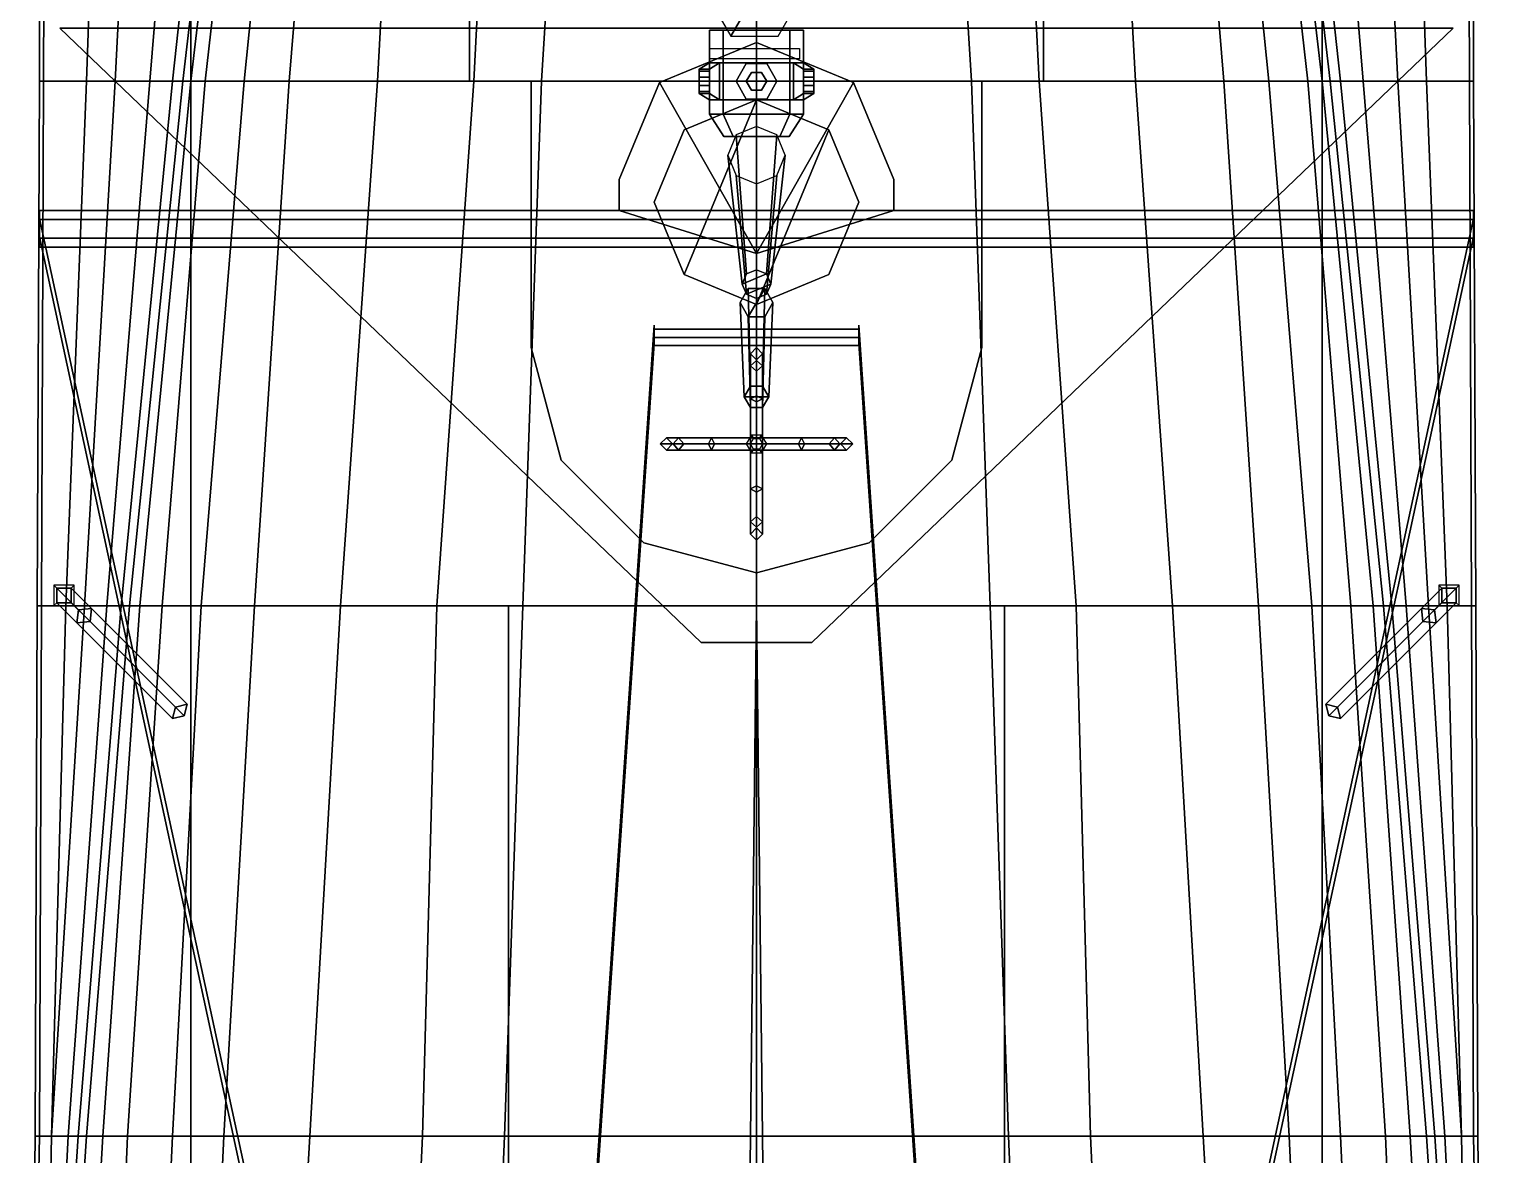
# Model space of a CAD drawing. Extents: x -3.8 to 3.8, y -36.3 to 36.3.
# Drawn here: x -3.55 to 3.55, y 9.71 to 15.21 of the extents above; entities that cross this region are included whole.
import ezdxf

# ---------------------------------------------------------------- set-up
doc = ezdxf.new("R2010")
doc.units = 0
doc.layers.get('0').update_dxf_attribs({"linetype": 'CONTINUOUS'})
doc.layers.add('SUPERSTRUCTURE', color=3, linetype='CONTINUOUS')

msp = doc.modelspace()

# ---------------------------------------------------------------- linework, layer by layer
for points in [[(-3.5, 17.52, 3.67), (-3.18, 17.52, 3.01), (-3.27, 14.95, 3.01), (-3.5, 14.95, 3.67)], [(-3.47, 17.52, 3.86), (-3.5, 17.52, 3.79), (-3.5, 14.95, 3.79), (-3.48, 14.95, 3.85)], [(-3.5, 17.52, 3.79), (-3.5, 17.52, 3.67), (-3.5, 14.95, 3.67), (-3.5, 14.95, 3.79)], [(-3.18, 17.52, 3.01), (-3, 17.52, 2.57), (-3.13, 14.95, 2.57), (-3.27, 14.95, 3.01)], [(-3, 17.52, 2.57), (-2.75, 17.52, 1.81), (-2.96, 14.95, 1.79), (-3.13, 14.95, 2.57)], [(-2.75, 17.52, 1.81), (-2.57, 17.52, 1.01), (-2.85, 14.95, 1.01), (-2.96, 14.95, 1.79)], [(-2.57, 17.52, 1.01), (-2.5, 17.52, 0.27), (-2.8, 14.95, 0.27), (-2.85, 14.95, 1.01)], [(-2.5, 17.52, 0.27), (-2.46, 17.52), (-2.76, 14.95), (-2.8, 14.95, 0.27)], [(-2.46, 17.52), (-2.4, 17.52, -0.27), (-2.69, 14.95, -0.27), (-2.76, 14.95)], [(-2.4, 17.52, -0.27), (-2.24, 17.52, -0.57), (-2.5, 14.95, -0.57), (-2.69, 14.95, -0.27)], [(-2.24, 17.52, -0.57), (-2.07, 17.52, -0.82), (-2.28, 14.95, -0.82), (-2.5, 14.95, -0.57)], [(-2.07, 17.52, -0.82), (-1.71, 17.52, -1.11), (-1.85, 14.95, -1.11), (-2.28, 14.95, -0.82)], [(-1.71, 17.52, -1.11), (-1.25, 17.52, -1.38), (-1.38, 14.95, -1.38), (-1.85, 14.95, -1.11)], [(-1.25, 17.52, -1.38), (-0.89, 17.52, -1.53), (-1.05, 14.95, -1.53), (-1.38, 14.95, -1.38)], [(-0.89, 17.52, -1.53), (0, 17.52, -1.84), (0, 14.95, -1.88), (-1.05, 14.95, -1.53)], [(1.05, 14.95, -1.53), (0, 14.95, -1.88), (0, 17.52, -1.84), (0.89, 17.52, -1.53)], [(1.38, 14.95, -1.38), (1.05, 14.95, -1.53), (0.89, 17.52, -1.53), (1.25, 17.52, -1.38)], [(1.85, 14.95, -1.11), (1.38, 14.95, -1.38), (1.25, 17.52, -1.38), (1.71, 17.52, -1.11)], [(2.28, 14.95, -0.82), (1.85, 14.95, -1.11), (1.71, 17.52, -1.11), (2.07, 17.52, -0.82)], [(2.5, 14.95, -0.57), (2.28, 14.95, -0.82), (2.07, 17.52, -0.82), (2.24, 17.52, -0.57)], [(2.69, 14.95, -0.27), (2.5, 14.95, -0.57), (2.24, 17.52, -0.57), (2.4, 17.52, -0.27)], [(2.76, 14.95), (2.69, 14.95, -0.27), (2.4, 17.52, -0.27), (2.46, 17.52)], [(2.8, 14.95, 0.27), (2.76, 14.95), (2.46, 17.52), (2.5, 17.52, 0.27)], [(2.85, 14.95, 1.01), (2.8, 14.95, 0.27), (2.5, 17.52, 0.27), (2.57, 17.52, 1.01)], [(2.96, 14.95, 1.79), (2.85, 14.95, 1.01), (2.57, 17.52, 1.01), (2.75, 17.52, 1.81)], [(3.13, 14.95, 2.57), (2.96, 14.95, 1.79), (2.75, 17.52, 1.81), (3, 17.52, 2.57)], [(3.27, 14.95, 3.01), (3.13, 14.95, 2.57), (3, 17.52, 2.57), (3.18, 17.52, 3.01)], [(3.5, 14.95, 3.67), (3.27, 14.95, 3.01), (3.18, 17.52, 3.01), (3.5, 17.52, 3.67)], [(3.48, 14.95, 3.85), (3.5, 14.95, 3.79), (3.5, 17.52, 3.79), (3.47, 17.52, 3.86)], [(3.5, 14.95, 3.79), (3.5, 14.95, 3.67), (3.5, 17.52, 3.67), (3.5, 17.52, 3.79)], [(-3.5, 14.95, 3.67), (-3.27, 14.95, 3.01), (-3.37, 12.39, 3.01), (-3.51, 12.39, 3.67)], [(-3.5, 14.95, 3.79), (-3.5, 14.95, 3.67), (-3.51, 12.39, 3.67), (-3.51, 12.39, 3.79)], [(-3.48, 14.95, 3.85), (-3.5, 14.95, 3.79), (-3.51, 12.39, 3.79), (-3.49, 12.39, 3.84)], [(-3.27, 14.95, 3.01), (-3.13, 14.95, 2.57), (-3.28, 12.39, 2.57), (-3.37, 12.39, 3.01)], [(-3.13, 14.95, 2.57), (-2.96, 14.95, 1.79), (-3.17, 12.39, 1.76), (-3.28, 12.39, 2.57)], [(-2.96, 14.95, 1.79), (-2.85, 14.95, 1.01), (-3.1, 12.39, 1.01), (-3.17, 12.39, 1.76)], [(-2.85, 14.95, 1.01), (-2.8, 14.95, 0.27), (-3.06, 12.39, 0.27), (-3.1, 12.39, 1.01)], [(-2.8, 14.95, 0.27), (-2.76, 14.95), (-3.01, 12.39), (-3.06, 12.39, 0.27)], [(-2.76, 14.95), (-2.69, 14.95, -0.27), (-2.9, 12.39, -0.27), (-3.01, 12.39)], [(-2.69, 14.95, -0.27), (-2.5, 14.95, -0.57), (-2.71, 12.39, -0.57), (-2.9, 12.39, -0.27)], [(-2.5, 14.95, -0.57), (-2.28, 14.95, -0.82), (-2.45, 12.39, -0.82), (-2.71, 12.39, -0.57)], [(-2.28, 14.95, -0.82), (-1.85, 14.95, -1.11), (-2.03, 12.39, -1.11), (-2.45, 12.39, -0.82)], [(-1.85, 14.95, -1.11), (-1.38, 14.95, -1.38), (-1.56, 12.39, -1.38), (-2.03, 12.39, -1.11)], [(-1.38, 14.95, -1.38), (-1.05, 14.95, -1.53), (-1.14, 12.39, -1.53), (-1.56, 12.39, -1.38)], [(-1.05, 14.95, -1.53), (0, 14.95, -1.88), (0, 12.39, -1.93), (-1.14, 12.39, -1.53)], [(1.14, 12.39, -1.53), (0, 12.39, -1.93), (0, 14.95, -1.88), (1.05, 14.95, -1.53)], [(1.56, 12.39, -1.38), (1.14, 12.39, -1.53), (1.05, 14.95, -1.53), (1.38, 14.95, -1.38)], [(2.03, 12.39, -1.11), (1.56, 12.39, -1.38), (1.38, 14.95, -1.38), (1.85, 14.95, -1.11)], [(2.45, 12.39, -0.82), (2.03, 12.39, -1.11), (1.85, 14.95, -1.11), (2.28, 14.95, -0.82)], [(2.71, 12.39, -0.57), (2.45, 12.39, -0.82), (2.28, 14.95, -0.82), (2.5, 14.95, -0.57)], [(2.9, 12.39, -0.27), (2.71, 12.39, -0.57), (2.5, 14.95, -0.57), (2.69, 14.95, -0.27)], [(3.01, 12.39), (2.9, 12.39, -0.27), (2.69, 14.95, -0.27), (2.76, 14.95)], [(3.06, 12.39, 0.27), (3.01, 12.39), (2.76, 14.95), (2.8, 14.95, 0.27)], [(3.1, 12.39, 1.01), (3.06, 12.39, 0.27), (2.8, 14.95, 0.27), (2.85, 14.95, 1.01)], [(3.17, 12.39, 1.76), (3.1, 12.39, 1.01), (2.85, 14.95, 1.01), (2.96, 14.95, 1.79)], [(3.28, 12.39, 2.57), (3.17, 12.39, 1.76), (2.96, 14.95, 1.79), (3.13, 14.95, 2.57)], [(3.37, 12.39, 3.01), (3.28, 12.39, 2.57), (3.13, 14.95, 2.57), (3.27, 14.95, 3.01)], [(3.51, 12.39, 3.67), (3.37, 12.39, 3.01), (3.27, 14.95, 3.01), (3.5, 14.95, 3.67)], [(3.49, 12.39, 3.84), (3.51, 12.39, 3.79), (3.5, 14.95, 3.79), (3.48, 14.95, 3.85)], [(3.51, 12.39, 3.79), (3.51, 12.39, 3.67), (3.5, 14.95, 3.67), (3.5, 14.95, 3.79)], [(-3.3305, 12.4895, 3.79), (-3.4295, 12.4895, 3.79), (-3.4154, 12.4754, 5.84), (-3.3446, 12.4754, 5.81)], [(-3.4295, 12.4895, 3.79), (-3.4295, 12.3905, 3.79), (-3.4154, 12.4046, 5.81), (-3.4154, 12.4754, 5.84)], [(-3.3446, 12.4754, 5.81), (-3.4154, 12.4754, 5.84), (-3.3093, 12.3693, 6.16), (-3.2456, 12.3764, 6.14)], [(-3.4154, 12.4754, 5.84), (-3.4154, 12.4046, 5.81), (-3.3164, 12.3056, 6.14), (-3.3093, 12.3693, 6.16)], [(-3.3305, 12.3905, 3.79), (-3.3305, 12.4895, 3.79), (-3.3446, 12.4754, 5.81), (-3.3446, 12.4046, 5.77)], [(-3.3446, 12.4046, 5.77), (-3.3446, 12.4754, 5.81), (-3.2456, 12.3764, 6.14), (-3.2527, 12.3127, 6.12)], [(3.4154, 12.4754, 5.84), (3.3446, 12.4754, 5.81), (3.2456, 12.3764, 6.14), (3.3093, 12.3693, 6.16)], [(3.3446, 12.4754, 5.81), (3.3446, 12.4046, 5.77), (3.2527, 12.3127, 6.12), (3.2456, 12.3764, 6.14)], [(3.4154, 12.4046, 5.81), (3.4154, 12.4754, 5.84), (3.3093, 12.3693, 6.16), (3.3164, 12.3056, 6.14)], [(3.4295, 12.4895, 3.79), (3.3305, 12.4895, 3.79), (3.3446, 12.4754, 5.81), (3.4154, 12.4754, 5.84)], [(3.3305, 12.4895, 3.79), (3.3305, 12.3905, 3.79), (3.3446, 12.4046, 5.77), (3.3446, 12.4754, 5.81)], [(3.4295, 12.3905, 3.79), (3.4295, 12.4895, 3.79), (3.4154, 12.4754, 5.84), (3.4154, 12.4046, 5.81)], [(-3.51, 12.39, 3.67), (-3.37, 12.39, 3.01), (-3.44, 9.8, 3.01), (-3.52, 9.8, 3.67)], [(-3.49, 12.39, 3.84), (-3.51, 12.39, 3.79), (-3.52, 9.8, 3.79), (-3.5, 9.8, 3.84)], [(-3.51, 12.39, 3.79), (-3.51, 12.39, 3.67), (-3.52, 9.8, 3.67), (-3.52, 9.8, 3.79)], [(-3.28, 12.39, 2.57), (-3.17, 12.39, 1.76), (-3.36, 9.8, 1.72), (-3.44, 9.8, 3.01)], [(-3.37, 12.39, 3.01), (-3.28, 12.39, 2.57), (-3.44, 9.8, 3.01)], [(-3.4295, 12.3905, 3.79), (-3.3305, 12.3905, 3.79), (-3.3446, 12.4046, 5.77), (-3.4154, 12.4046, 5.81)], [(-3.4154, 12.4046, 5.81), (-3.3446, 12.4046, 5.77), (-3.2527, 12.3127, 6.12), (-3.3164, 12.3056, 6.14)], [(-3.17, 12.39, 1.76), (-3.1, 12.39, 1.01), (-3.31, 9.8, 1.01), (-3.36, 9.8, 1.72)], [(-3.3093, 12.3693, 6.16), (-3.3164, 12.3056, 6.14), (-2.8497, 11.839, 6.65), (-2.8355, 11.8955, 6.69)], [(-3.1, 12.39, 1.01), (-3.06, 12.39, 0.27), (-3.27, 9.8, 0.27), (-3.31, 9.8, 1.01)], [(-3.2456, 12.3764, 6.14), (-3.3093, 12.3693, 6.16), (-2.8355, 11.8955, 6.69), (-2.779, 11.9097, 6.65)], [(-3.06, 12.39, 0.27), (-3.01, 12.39), (-3.19, 9.8), (-3.27, 9.8, 0.27)], [(-3.2527, 12.3127, 6.12), (-3.2456, 12.3764, 6.14), (-2.779, 11.9097, 6.65), (-2.7931, 11.8531, 6.63)], [(-3.01, 12.39), (-2.9, 12.39, -0.27), (-3.07, 9.8, -0.27), (-3.19, 9.8)], [(-2.9, 12.39, -0.27), (-2.71, 12.39, -0.57), (-2.85, 9.8, -0.57), (-3.07, 9.8, -0.27)], [(-2.71, 12.39, -0.57), (-2.45, 12.39, -0.82), (-2.6, 9.8, -0.82), (-2.85, 9.8, -0.57)], [(-2.45, 12.39, -0.82), (-2.03, 12.39, -1.11), (-2.18, 9.8, -1.11), (-2.6, 9.8, -0.82)], [(-2.03, 12.39, -1.11), (-1.56, 12.39, -1.38), (-1.63, 9.8, -1.38), (-2.18, 9.8, -1.11)], [(-1.56, 12.39, -1.38), (-1.14, 12.39, -1.53), (-1.23, 9.8, -1.53), (-1.63, 9.8, -1.38)], [(-1.14, 12.39, -1.53), (0, 12.39, -1.93), (-0.03, 9.8, -1.93), (-1.23, 9.8, -1.53)], [(0, 9.8, -1.93), (-0.03, 9.8, -1.93), (0, 12.39, -1.93)], [(1.23, 9.8, -1.53), (0.03, 9.8, -1.93), (0, 12.39, -1.93), (1.14, 12.39, -1.53)], [(0, 12.39, -1.93), (0, 12.39, -1.93), (0.03, 9.8, -1.93), (0, 9.8, -1.93)], [(1.63, 9.8, -1.38), (1.23, 9.8, -1.53), (1.14, 12.39, -1.53), (1.56, 12.39, -1.38)], [(2.18, 9.8, -1.11), (1.63, 9.8, -1.38), (1.56, 12.39, -1.38), (2.03, 12.39, -1.11)], [(2.6, 9.8, -0.82), (2.18, 9.8, -1.11), (2.03, 12.39, -1.11), (2.45, 12.39, -0.82)], [(2.85, 9.8, -0.57), (2.6, 9.8, -0.82), (2.45, 12.39, -0.82), (2.71, 12.39, -0.57)], [(3.07, 9.8, -0.27), (2.85, 9.8, -0.57), (2.71, 12.39, -0.57), (2.9, 12.39, -0.27)], [(3.3093, 12.3693, 6.16), (3.2456, 12.3764, 6.14), (2.779, 11.9097, 6.65), (2.8355, 11.8955, 6.69)], [(3.2456, 12.3764, 6.14), (3.2527, 12.3127, 6.12), (2.7931, 11.8531, 6.63), (2.779, 11.9097, 6.65)], [(3.3164, 12.3056, 6.14), (3.3093, 12.3693, 6.16), (2.8355, 11.8955, 6.69), (2.8497, 11.839, 6.65)], [(3.19, 9.8), (3.07, 9.8, -0.27), (2.9, 12.39, -0.27), (3.01, 12.39)], [(3.27, 9.8, 0.27), (3.19, 9.8), (3.01, 12.39), (3.06, 12.39, 0.27)], [(3.31, 9.8, 1.01), (3.27, 9.8, 0.27), (3.06, 12.39, 0.27), (3.1, 12.39, 1.01)], [(3.36, 9.8, 1.72), (3.31, 9.8, 1.01), (3.1, 12.39, 1.01), (3.17, 12.39, 1.76)], [(3.44, 9.8, 3.01), (3.36, 9.8, 1.72), (3.17, 12.39, 1.76), (3.28, 12.39, 2.57)], [(3.3446, 12.4046, 5.77), (3.4154, 12.4046, 5.81), (3.3164, 12.3056, 6.14), (3.2527, 12.3127, 6.12)], [(3.44, 9.8, 3.01), (3.44, 9.8, 3.01), (3.28, 12.39, 2.57), (3.37, 12.39, 3.01)], [(3.3305, 12.3905, 3.79), (3.4295, 12.3905, 3.79), (3.4154, 12.4046, 5.81), (3.3446, 12.4046, 5.77)], [(3.52, 9.8, 3.67), (3.44, 9.8, 3.01), (3.37, 12.39, 3.01), (3.51, 12.39, 3.67)], [(3.5, 9.8, 3.84), (3.52, 9.8, 3.79), (3.51, 12.39, 3.79), (3.49, 12.39, 3.84)], [(3.52, 9.8, 3.79), (3.52, 9.8, 3.67), (3.51, 12.39, 3.67), (3.51, 12.39, 3.79)], [(-3.3164, 12.3056, 6.14), (-3.2527, 12.3127, 6.12), (-2.7931, 11.8531, 6.63), (-2.8497, 11.839, 6.65)], [(3.2527, 12.3127, 6.12), (3.3164, 12.3056, 6.14), (2.8497, 11.839, 6.65), (2.7931, 11.8531, 6.63)], [(-2.8355, 11.8955, 6.69), (-2.8497, 11.839, 6.65), (-2.7931, 11.8531, 6.63), (-2.779, 11.9097, 6.65)], [(2.8355, 11.8955, 6.69), (2.779, 11.9097, 6.65), (2.7931, 11.8531, 6.63), (2.8497, 11.839, 6.65)], [(-3.52, 9.8, 3.67), (-3.44, 9.8, 3.01), (-3.49, 7.21, 3.01), (-3.55, 7.21, 3.67)], [(-3.52, 9.8, 3.79), (-3.52, 9.8, 3.67), (-3.55, 7.21, 3.67), (-3.55, 7.21, 3.79)], [(-3.5, 9.8, 3.84), (-3.52, 9.8, 3.79), (-3.55, 7.21, 3.79)], [(-3.44, 9.8, 3.01), (-3.36, 9.8, 1.72), (-3.49, 7.21, 1.71), (-3.49, 7.21, 3.01)], [(-3.36, 9.8, 1.72), (-3.31, 9.8, 1.01), (-3.48, 7.21, 1.01), (-3.49, 7.21, 1.71)], [(-3.31, 9.8, 1.01), (-3.27, 9.8, 0.27), (-3.44, 7.21, 0.34), (-3.48, 7.21, 1.01)], [(-3.27, 9.8, 0.27), (-3.19, 9.8), (-3.34, 7.21), (-3.44, 7.21, 0.34)], [(-3.19, 9.8), (-3.07, 9.8, -0.27), (-3.18, 7.21, -0.27), (-3.34, 7.21)], [(-3.07, 9.8, -0.27), (-2.85, 9.8, -0.57), (-2.97, 7.21, -0.57), (-3.18, 7.21, -0.27)], [(-2.85, 9.8, -0.57), (-2.6, 9.8, -0.82), (-2.72, 7.21, -0.82), (-2.97, 7.21, -0.57)], [(-2.6, 9.8, -0.82), (-2.18, 9.8, -1.11), (-2.33, 7.21, -1.11), (-2.72, 7.21, -0.82)], [(-2.18, 9.8, -1.11), (-1.63, 9.8, -1.38), (-1.75, 7.21, -1.38), (-2.33, 7.21, -1.11)], [(-1.63, 9.8, -1.38), (-1.23, 9.8, -1.53), (-1.34, 7.21, -1.53), (-1.75, 7.21, -1.38)], [(-1.23, 9.8, -1.53), (-0.03, 9.8, -1.93), (-0.06, 7.21, -1.93), (-1.34, 7.21, -1.53)], [(0, 7.21, -1.93), (-0.06, 7.21, -1.93), (-0.03, 9.8, -1.93), (0, 9.8, -1.93)], [(0, 9.8, -1.93), (0.03, 9.8, -1.93), (0.06, 7.21, -1.93), (0, 7.21, -1.93)], [(1.34, 7.21, -1.53), (0.06, 7.21, -1.93), (0.03, 9.8, -1.93), (1.23, 9.8, -1.53)], [(1.75, 7.21, -1.38), (1.34, 7.21, -1.53), (1.23, 9.8, -1.53), (1.63, 9.8, -1.38)], [(2.33, 7.21, -1.11), (1.75, 7.21, -1.38), (1.63, 9.8, -1.38), (2.18, 9.8, -1.11)], [(2.72, 7.21, -0.82), (2.33, 7.21, -1.11), (2.18, 9.8, -1.11), (2.6, 9.8, -0.82)], [(2.97, 7.21, -0.57), (2.72, 7.21, -0.82), (2.6, 9.8, -0.82), (2.85, 9.8, -0.57)], [(3.18, 7.21, -0.27), (2.97, 7.21, -0.57), (2.85, 9.8, -0.57), (3.07, 9.8, -0.27)], [(3.34, 7.21), (3.18, 7.21, -0.27), (3.07, 9.8, -0.27), (3.19, 9.8)], [(3.44, 7.21, 0.34), (3.34, 7.21), (3.19, 9.8), (3.27, 9.8, 0.27)], [(3.48, 7.21, 1.01), (3.44, 7.21, 0.34), (3.27, 9.8, 0.27), (3.31, 9.8, 1.01)], [(3.49, 7.21, 1.71), (3.48, 7.21, 1.01), (3.31, 9.8, 1.01), (3.36, 9.8, 1.72)], [(3.49, 7.21, 3.01), (3.49, 7.21, 1.71), (3.36, 9.8, 1.72), (3.44, 9.8, 3.01)], [(3.55, 7.21, 3.67), (3.49, 7.21, 3.01), (3.44, 9.8, 3.01), (3.52, 9.8, 3.67)], [(3.55, 7.21, 3.79), (3.55, 7.21, 3.79), (3.52, 9.8, 3.79), (3.5, 9.8, 3.84)], [(3.55, 7.21, 3.79), (3.55, 7.21, 3.67), (3.52, 9.8, 3.67), (3.52, 9.8, 3.79)]]:
    msp.add_3dface(points)
at = {"layer": 'SUPERSTRUCTURE'}
for points in [[(-3.47, 17.52, 3.86), (-3.48, 14.95, 3.85), (-2.76, 14.95, 4.15), (-2.76, 17.52, 4.14)], [(-2.76, 17.52, 4.14), (-2.76, 14.95, 4.15), (2.76, 14.95, 4.15), (2.76, 17.52, 4.14)], [(-1.4, 17.52, 4.14), (-1.4, 14.95, 4.15), (-1.4, 14.95, 6.65), (-1.4, 17.52, 6.65)], [(1.4, 14.95, 4.15), (1.4, 17.52, 4.14), (1.4, 17.52, 6.65), (1.4, 14.95, 6.65)], [(2.76, 17.52, 4.14), (2.76, 14.95, 4.15), (3.48, 14.95, 3.85), (3.47, 17.52, 3.86)], [(-0.125, 15.5692, 8.53), (-0.24, 15.37, 8.53), (-0.125, 15.1708, 8.53), (0.105, 15.5692, 8.53)], [(0.105, 15.5692, 8.53), (-0.125, 15.1708, 8.53), (0.105, 15.1708, 8.53), (0.22, 15.37, 8.53)], [(0, 15.36, 8.53), (0, 15.11, 8.53), (0, 15.07, 8.51), (0, 15.43, 8.5)], [(0.27, 12.21, 6.84), (3.4, 15.21, 6.84), (-3.4, 15.21, 6.84), (-0.27, 12.21, 6.84)], [(-3.4, 15.21, 6.84), (-3.4, 15.21, 6.65), (-0.27, 12.21, 6.65), (-0.27, 12.21, 6.84)], [(-0.27, 12.21, 6.65), (-3.4, 15.21, 6.65), (3.4, 15.21, 6.65), (0.27, 12.21, 6.65)], [(-0.23, 14.79, 11.02), (-0.1626, 14.79, 11.1826), (-0.1626, 15.2, 11.1826), (-0.23, 15.2, 11.02)], [(-0.1626, 14.79, 10.8574), (-0.23, 14.79, 11.02), (-0.23, 15.2, 11.02), (-0.1626, 15.2, 10.8574)], [(-0.1626, 15.2, 11.1826), (0.23, 15.2, 11.02), (0.1626, 15.2, 10.8574), (-0.23, 15.2, 11.02)], [(-0.23, 15.2, 11.02), (0.1626, 15.2, 10.8574), (0, 15.2, 10.79), (-0.1626, 15.2, 10.8574)], [(-0.1626, 14.79, 11.1826), (0, 14.79, 11.25), (0, 15.2, 11.25), (-0.1626, 15.2, 11.1826)], [(0, 14.79, 10.79), (-0.1626, 14.79, 10.8574), (-0.1626, 15.2, 10.8574), (0, 15.2, 10.79)], [(0, 15.2, 11.25), (0.1626, 15.2, 11.1826), (0.23, 15.2, 11.02), (-0.1626, 15.2, 11.1826)], [(0, 14.79, 11.25), (0.1626, 14.79, 11.1826), (0.1626, 15.2, 11.1826), (0, 15.2, 11.25)], [(0.1626, 14.79, 10.8574), (0, 14.79, 10.79), (0, 15.2, 10.79), (0.1626, 15.2, 10.8574)], [(0.1626, 14.79, 11.1826), (0.23, 14.79, 11.02), (0.23, 15.2, 11.02), (0.1626, 15.2, 11.1826)], [(0.23, 14.79, 11.02), (0.1626, 14.79, 10.8574), (0.1626, 15.2, 10.8574), (0.23, 15.2, 11.02)], [(0.27, 12.21, 6.65), (3.4, 15.21, 6.65), (3.4, 15.21, 6.84), (0.27, 12.21, 6.84)], [(0, 15.14, 9.58), (-0.4738, 14.9438, 9.58), (-0.4738, 14.9438, 9.68), (0, 15.14, 9.68)], [(0, 14.11, 9.68), (0.4738, 14.9438, 9.68), (0, 15.14, 9.68), (-0.4738, 14.9438, 9.68)], [(0, 14.11, 9.58), (-0.4738, 14.9438, 9.58), (0, 15.14, 9.58), (0.4738, 14.9438, 9.58)], [(0.4738, 14.9438, 9.58), (0, 15.14, 9.58), (0, 15.14, 9.68), (0.4738, 14.9438, 9.68)], [(0.21, 15.06, 9.03), (-0.23, 15.06, 9.03), (-0.23, 15.11, 8.75), (0.21, 15.11, 8.75)], [(0, 15.11, 8.53), (0, 15.11, 8.75), (0, 15.06, 9.03), (0, 15.07, 8.51)], [(-0.23, 15.04, 10.7), (-0.23, 14.86, 10.7), (-0.28, 14.89, 10.92), (-0.28, 15.01, 10.92)], [(-0.28, 15.01, 10.92), (-0.23, 15.01, 10.92), (-0.18, 15.04, 10.75), (-0.23, 15.04, 10.7)], [(-0.28, 15.01, 10.92), (-0.28, 14.89, 10.92), (-0.28, 14.9, 11.02), (-0.28, 15, 11.02)], [(-0.28, 15, 11.02), (-0.23, 15, 11.02), (-0.23, 15.01, 10.92), (-0.28, 15.01, 10.92)], [(-0.28, 14.93, 11.07), (-0.28, 14.97, 11.07), (-0.28, 15, 11.02), (-0.28, 14.9, 11.02)], [(-0.28, 14.97, 11.07), (-0.23, 14.97, 11.07), (-0.23, 15, 11.02), (-0.28, 15, 11.02)], [(0.18, 15.04, 10.75), (0.23, 15.04, 10.7), (-0.23, 15.04, 10.7), (-0.18, 15.04, 10.75)], [(-0.23, 14.86, 10.7), (-0.23, 15.04, 10.7), (0.23, 15.04, 10.7), (0.23, 14.86, 10.7)], [(-0.23, 15.01, 10.92), (-0.23, 14.89, 10.92), (-0.18, 14.86, 10.75), (-0.18, 15.04, 10.75)], [(-0.23, 15, 11.02), (-0.23, 14.9, 11.02), (-0.23, 14.89, 10.92), (-0.23, 15.01, 10.92)], [(-0.23, 14.9, 11.02), (-0.23, 15, 11.02), (-0.23, 14.97, 11.07), (-0.23, 14.93, 11.07)], [(0.18, 14.86, 10.75), (0.18, 15.04, 10.75), (-0.18, 15.04, 10.75), (-0.18, 14.86, 10.75)], [(-0.05, 15.0366, 10.5), (-0.1, 14.95, 10.5), (-0.1, 14.95, 10.7), (-0.05, 15.0366, 10.7)], [(0.05, 15.0366, 10.5), (-0.05, 15.0366, 10.5), (-0.05, 15.0366, 10.7), (0.05, 15.0366, 10.7)], [(-0.025, 14.9933, 9.68), (-0.05, 14.95, 9.68), (-0.05, 14.95, 10.5), (-0.025, 14.9933, 10.5)], [(0.025, 14.9933, 9.68), (-0.025, 14.9933, 9.68), (-0.025, 14.9933, 10.5), (0.025, 14.9933, 10.5)], [(0.05, 14.95, 9.68), (0.025, 14.9933, 9.68), (0.025, 14.9933, 10.5), (0.05, 14.95, 10.5)], [(0.1, 14.95, 10.5), (0.05, 15.0366, 10.5), (0.05, 15.0366, 10.7), (0.1, 14.95, 10.7)], [(0.23, 15.04, 10.7), (0.18, 15.04, 10.75), (0.23, 15.01, 10.92), (0.28, 15.01, 10.92)], [(0.23, 14.89, 10.92), (0.23, 15.01, 10.92), (0.18, 15.04, 10.75), (0.18, 14.86, 10.75)], [(0.23, 14.86, 10.7), (0.23, 15.04, 10.7), (0.28, 15.01, 10.92), (0.28, 14.89, 10.92)], [(0.28, 15.01, 10.92), (0.23, 15.01, 10.92), (0.23, 15, 11.02), (0.28, 15, 11.02)], [(0.23, 14.9, 11.02), (0.23, 15, 11.02), (0.23, 15.01, 10.92), (0.23, 14.89, 10.92)], [(0.28, 15, 11.02), (0.23, 15, 11.02), (0.23, 14.97, 11.07), (0.28, 14.97, 11.07)], [(0.23, 15, 11.02), (0.23, 14.9, 11.02), (0.23, 14.93, 11.07), (0.23, 14.97, 11.07)], [(0.28, 14.89, 10.92), (0.28, 15.01, 10.92), (0.28, 15, 11.02), (0.28, 14.9, 11.02)], [(0.28, 14.97, 11.07), (0.28, 14.93, 11.07), (0.28, 14.9, 11.02), (0.28, 15, 11.02)], [(-3.48, 14.95, 3.85), (-3.49, 12.39, 3.84), (-2.76, 12.39, 4.15), (-2.76, 14.95, 4.15)], [(-2.76, 14.95, 4.15), (-2.76, 12.39, 4.15), (2.76, 12.39, 4.15), (2.76, 14.95, 4.15)], [(-1.4, 14.95, 4.15), (-1.1, 14.95, 4.14), (-1.1, 14.95, 6.65), (-1.4, 14.95, 6.65)], [(-1.1, 14.95, 4.15), (-1.1, 13.65, 4.15), (-1.1, 13.65, 6.65), (-1.1, 14.95, 6.65)], [(-0.4738, 14.9438, 9.58), (-0.67, 14.47, 9.58), (-0.67, 14.47, 9.68), (-0.4738, 14.9438, 9.68)], [(0, 14.11, 9.68), (-0.4738, 14.9438, 9.68), (-0.67, 14.47, 9.68), (-0.67, 14.32, 9.68)], [(-0.67, 14.32, 9.58), (-0.67, 14.47, 9.58), (-0.4738, 14.9438, 9.58), (0, 14.11, 9.58)], [(-0.23, 14.93, 11.07), (-0.23, 14.97, 11.07), (-0.28, 14.97, 11.07), (-0.28, 14.93, 11.07)], [(-0.28, 14.9, 11.02), (-0.23, 14.9, 11.02), (-0.23, 14.93, 11.07), (-0.28, 14.93, 11.07)], [(-0.1, 14.95, 10.5), (-0.05, 14.8634, 10.5), (-0.05, 14.8634, 10.7), (-0.1, 14.95, 10.7)], [(-0.05, 14.95, 9.68), (-0.025, 14.9067, 9.68), (-0.025, 14.9067, 10.5), (-0.05, 14.95, 10.5)], [(0.67, 14.32, 9.68), (0.67, 14.47, 9.68), (0.4738, 14.9438, 9.68), (0, 14.11, 9.68)], [(0, 14.11, 9.58), (0.4738, 14.9438, 9.58), (0.67, 14.47, 9.58), (0.67, 14.32, 9.58)], [(0.025, 14.9067, 9.68), (0.05, 14.95, 9.68), (0.05, 14.95, 10.5), (0.025, 14.9067, 10.5)], [(0.05, 14.8634, 10.5), (0.1, 14.95, 10.5), (0.1, 14.95, 10.7), (0.05, 14.8634, 10.7)], [(0.23, 14.97, 11.07), (0.23, 14.93, 11.07), (0.28, 14.93, 11.07), (0.28, 14.97, 11.07)], [(0.28, 14.93, 11.07), (0.23, 14.93, 11.07), (0.23, 14.9, 11.02), (0.28, 14.9, 11.02)], [(0.67, 14.47, 9.58), (0.4738, 14.9438, 9.58), (0.4738, 14.9438, 9.68), (0.67, 14.47, 9.68)], [(1.1, 14.95, 4.15), (1.4, 14.95, 4.14), (1.4, 14.95, 6.65), (1.1, 14.95, 6.65)], [(1.1, 13.65, 4.15), (1.1, 14.95, 4.15), (1.1, 14.95, 6.65), (1.1, 13.65, 6.65)], [(2.76, 14.95, 4.15), (2.76, 12.39, 4.15), (3.49, 12.39, 3.84), (3.48, 14.95, 3.85)], [(-0.3536, 14.0064, 14.85), (0, 14.86, 14.85), (-0.3536, 14.7136, 14.85), (-0.5, 14.36, 14.85)], [(-0.5, 14.36, 14.75), (-0.3536, 14.7136, 14.75), (0, 14.86, 14.75), (-0.3536, 14.0064, 14.75)], [(0, 14.86, 14.75), (-0.3536, 14.7136, 14.75), (-0.3536, 14.7136, 14.85), (0, 14.86, 14.85)], [(0, 13.86, 14.85), (0.3536, 14.7136, 14.85), (0, 14.86, 14.85), (-0.3536, 14.0064, 14.85)], [(-0.3536, 14.0064, 14.75), (0, 14.86, 14.75), (0.3536, 14.7136, 14.75), (0, 13.86, 14.75)], [(-0.28, 14.89, 10.92), (-0.23, 14.89, 10.92), (-0.23, 14.9, 11.02), (-0.28, 14.9, 11.02)], [(-0.23, 14.86, 10.7), (-0.18, 14.86, 10.75), (-0.23, 14.89, 10.92), (-0.28, 14.89, 10.92)], [(-0.18, 14.86, 10.75), (-0.23, 14.86, 10.7), (0.23, 14.86, 10.7), (0.18, 14.86, 10.75)], [(-0.05, 14.8634, 10.5), (0.05, 14.8634, 10.5), (0.05, 14.8634, 10.7), (-0.05, 14.8634, 10.7)], [(-0.025, 14.9067, 9.68), (0.025, 14.9067, 9.68), (0.025, 14.9067, 10.5), (-0.025, 14.9067, 10.5)], [(0.3536, 14.7136, 14.75), (0, 14.86, 14.75), (0, 14.86, 14.85), (0.3536, 14.7136, 14.85)], [(0.28, 14.89, 10.92), (0.23, 14.89, 10.92), (0.18, 14.86, 10.75), (0.23, 14.86, 10.7)], [(0.28, 14.9, 11.02), (0.23, 14.9, 11.02), (0.23, 14.89, 10.92), (0.28, 14.89, 10.92)], [(-0.23, 14.79, 11.02), (-0.1626, 14.79, 10.8574), (-0.1131, 14.68, 10.9069), (-0.16, 14.68, 11.02)], [(-0.1626, 14.79, 11.1826), (-0.23, 14.79, 11.02), (-0.16, 14.68, 11.02), (-0.1131, 14.68, 11.1331)], [(-0.1626, 14.79, 10.8574), (0, 14.79, 10.79), (0, 14.68, 10.86), (-0.1131, 14.68, 10.9069)], [(0, 14.79, 11.25), (-0.1626, 14.79, 11.1826), (-0.1131, 14.68, 11.1331), (0, 14.68, 11.18)], [(0, 14.79, 10.79), (0.1626, 14.79, 10.8574), (0.1131, 14.68, 10.9069), (0, 14.68, 10.86)], [(0.1626, 14.79, 11.1826), (0, 14.79, 11.25), (0, 14.68, 11.18), (0.1131, 14.68, 11.1331)], [(0.1626, 14.79, 10.8574), (0.23, 14.79, 11.02), (0.16, 14.68, 11.02), (0.1131, 14.68, 10.9069)], [(0.23, 14.79, 11.02), (0.1626, 14.79, 11.1826), (0.1131, 14.68, 11.1331), (0.16, 14.68, 11.02)], [(-0.3536, 14.7136, 14.75), (-0.5, 14.36, 14.75), (-0.5, 14.36, 14.85), (-0.3536, 14.7136, 14.85)], [(0, 14.73, 6.84), (-0.099, 14.689, 6.84), (-0.0495, 14.0095, 15.97), (0, 14.03, 15.97)], [(0.099, 14.689, 6.84), (0, 14.73, 6.84), (0, 14.03, 15.97), (0.0495, 14.0095, 15.97)], [(0.3536, 14.0064, 14.85), (0.5, 14.36, 14.85), (0.3536, 14.7136, 14.85), (0, 13.86, 14.85)], [(0, 13.86, 14.75), (0.3536, 14.7136, 14.75), (0.5, 14.36, 14.75), (0.3536, 14.0064, 14.75)], [(0.5, 14.36, 14.75), (0.3536, 14.7136, 14.75), (0.3536, 14.7136, 14.85), (0.5, 14.36, 14.85)], [(0.16, 14.68, 11.02), (-0.1131, 14.68, 11.1331), (-0.16, 14.68, 11.02), (0.1131, 14.68, 10.9069)], [(0.1131, 14.68, 10.9069), (-0.16, 14.68, 11.02), (-0.1131, 14.68, 10.9069), (0, 14.68, 10.86)], [(-0.099, 14.689, 6.84), (-0.14, 14.59, 6.84), (-0.07, 13.96, 15.97), (-0.0495, 14.0095, 15.97)], [(0.1131, 14.68, 11.1331), (0, 14.68, 11.18), (-0.1131, 14.68, 11.1331), (0.16, 14.68, 11.02)], [(0.14, 14.59, 6.84), (0.099, 14.689, 6.84), (0.0495, 14.0095, 15.97), (0.07, 13.96, 15.97)], [(-0.14, 14.59, 6.84), (-0.099, 14.491, 6.84), (-0.0495, 13.9105, 15.97), (-0.07, 13.96, 15.97)], [(0.099, 14.491, 6.84), (0.14, 14.59, 6.84), (0.07, 13.96, 15.97), (0.0495, 13.9105, 15.97)], [(-0.099, 14.491, 6.84), (0, 14.45, 6.84), (0, 13.89, 15.97), (-0.0495, 13.9105, 15.97)], [(0, 14.45, 6.84), (0.099, 14.491, 6.84), (0.0495, 13.9105, 15.97), (0, 13.89, 15.97)], [(-0.67, 14.47, 9.58), (-0.67, 14.32, 9.58), (-0.67, 14.32, 9.68), (-0.67, 14.47, 9.68)], [(0.67, 14.32, 9.58), (0.67, 14.47, 9.58), (0.67, 14.47, 9.68), (0.67, 14.32, 9.68)], [(-0.5, 14.36, 14.75), (-0.3536, 14.0064, 14.75), (-0.3536, 14.0064, 14.85), (-0.5, 14.36, 14.85)], [(0.3536, 14.0064, 14.75), (0.5, 14.36, 14.75), (0.5, 14.36, 14.85), (0.3536, 14.0064, 14.85)], [(-3.5, 14.32, 14.67), (-3.5, 14.275, 14.7479), (3.5, 14.275, 14.7479), (3.5, 14.32, 14.67)], [(-3.5, 14.275, 14.5921), (-3.5, 14.32, 14.67), (3.5, 14.32, 14.67), (3.5, 14.275, 14.5921)], [(-3.5, 14.32, 14.67), (-3.5, 14.14, 14.67), (-3.5, 14.185, 14.7479), (-3.5, 14.275, 14.7479)], [(-3.5, 14.275, 14.5921), (-3.5, 14.185, 14.5921), (-3.5, 14.14, 14.67), (-3.5, 14.32, 14.67)], [(-3.5, 14.19, 14.61), (-3.5, 14.28, 14.61), (-1.21, 3.68, 4.84), (-1.21, 3.57, 4.84)], [(-1.21, 3.57, 4.84), (-1.21, 3.68, 4.84), (-3.5, 14.28, 14.61), (-3.5, 14.19, 14.61)], [(-3.5, 14.275, 14.7479), (-3.5, 14.185, 14.7479), (3.5, 14.185, 14.7479), (3.5, 14.275, 14.7479)], [(-3.5, 14.185, 14.5921), (-3.5, 14.275, 14.5921), (3.5, 14.275, 14.5921), (3.5, 14.185, 14.5921)], [(-0.67, 14.32, 9.58), (0, 14.11, 9.58), (0, 14.11, 9.68), (-0.67, 14.32, 9.68)], [(0, 14.11, 9.58), (0.67, 14.32, 9.58), (0.67, 14.32, 9.68), (0, 14.11, 9.68)], [(1.21, 3.57, 4.84), (1.21, 3.68, 4.84), (3.5, 14.28, 14.61), (3.5, 14.19, 14.61)], [(3.5, 14.19, 14.61), (3.5, 14.28, 14.61), (1.21, 3.68, 4.84), (1.21, 3.57, 4.84)], [(3.5, 14.185, 14.7479), (3.5, 14.14, 14.67), (3.5, 14.32, 14.67), (3.5, 14.275, 14.7479)], [(3.5, 14.14, 14.67), (3.5, 14.185, 14.5921), (3.5, 14.275, 14.5921), (3.5, 14.32, 14.67)], [(-3.5, 14.185, 14.7479), (-3.5, 14.14, 14.67), (3.5, 14.14, 14.67), (3.5, 14.185, 14.7479)], [(-3.5, 14.14, 14.67), (-3.5, 14.185, 14.5921), (3.5, 14.185, 14.5921), (3.5, 14.14, 14.67)], [(-0.3536, 14.0064, 14.75), (0, 13.86, 14.75), (0, 13.86, 14.85), (-0.3536, 14.0064, 14.85)], [(-0.07, 13.96, 15.97), (0.0495, 14.0095, 15.97), (0, 14.03, 15.97), (-0.0495, 14.0095, 15.97)], [(-0.0495, 13.9105, 15.97), (0.07, 13.96, 15.97), (0.0495, 14.0095, 15.97), (-0.07, 13.96, 15.97)], [(0, 13.86, 14.75), (0.3536, 14.0064, 14.75), (0.3536, 14.0064, 14.85), (0, 13.86, 14.85)], [(-0.08, 13.87, 14.99), (-0.04, 13.9393, 14.99), (0.04, 13.9393, 14.99), (-0.04, 13.8007, 14.99)], [(-0.04, 13.9393, 14.99), (-0.08, 13.87, 14.99), (-0.06, 13.41, 22.04), (-0.03, 13.462, 22.04)], [(0, 13.89, 15.97), (0.0495, 13.9105, 15.97), (0.07, 13.96, 15.97), (-0.0495, 13.9105, 15.97)], [(-0.04, 13.8007, 14.99), (0.04, 13.9393, 14.99), (0.08, 13.87, 14.99), (0.04, 13.8007, 14.99)], [(0.04, 13.9393, 14.99), (-0.04, 13.9393, 14.99), (-0.03, 13.462, 22.04), (0.03, 13.462, 22.04)], [(0.08, 13.87, 14.99), (0.04, 13.9393, 14.99), (0.03, 13.462, 22.04), (0.06, 13.41, 22.04)], [(-0.08, 13.87, 14.99), (-0.04, 13.8007, 14.99), (-0.03, 13.358, 22.04), (-0.06, 13.41, 22.04)], [(0.04, 13.8007, 14.99), (0.08, 13.87, 14.99), (0.06, 13.41, 22.04), (0.03, 13.358, 22.04)], [(-0.04, 13.8007, 14.99), (0.04, 13.8007, 14.99), (0.03, 13.358, 22.04), (-0.03, 13.358, 22.04)], [(-0.5, 13.67, 17.71), (-0.5, 13.76, 17.69), (-1.87, -6.46, 8.6), (-1.87, -6.57, 8.6)], [(-1.87, -6.57, 8.6), (-1.87, -6.46, 8.6), (-0.5, 13.76, 17.69), (-0.5, 13.67, 17.71)], [(-0.5, 13.74, 17.69), (-0.5, 13.7, 17.73), (0.5, 13.7, 17.73), (0.5, 13.74, 17.69)], [(-0.5, 13.7, 17.65), (-0.5, 13.74, 17.69), (0.5, 13.74, 17.69), (0.5, 13.7, 17.65)], [(-0.5, 13.74, 17.69), (-0.5, 13.7, 17.65), (-0.5, 13.66, 17.69), (-0.5, 13.7, 17.73)], [(1.87, -6.57, 8.6), (1.87, -6.46, 8.6), (0.5, 13.76, 17.69), (0.5, 13.67, 17.71)], [(0.5, 13.67, 17.71), (0.5, 13.76, 17.69), (1.87, -6.46, 8.6), (1.87, -6.57, 8.6)], [(0.5, 13.7, 17.73), (0.5, 13.66, 17.69), (0.5, 13.7, 17.65), (0.5, 13.74, 17.69)], [(-1.1, 13.65, 4.15), (-0.9526, 13.1, 4.15), (-0.9526, 13.1, 6.65), (-1.1, 13.65, 6.65)], [(-0.5, 13.7, 17.73), (-0.5, 13.66, 17.69), (0.5, 13.66, 17.69), (0.5, 13.7, 17.73)], [(-0.5, 13.66, 17.69), (-0.5, 13.7, 17.65), (0.5, 13.7, 17.65), (0.5, 13.66, 17.69)], [(-0.03, 13.62, 8.71), (0, 13.65, 8.71), (0, 13.587, 8.475), (-0.03, 13.5611, 8.49)], [(-0.03, 13.5611, 8.93), (0, 13.587, 8.945), (0, 13.65, 8.71), (-0.03, 13.62, 8.71)], [(0, 13.65, 8.71), (0.03, 13.62, 8.71), (0.03, 13.5611, 8.49), (0, 13.587, 8.475)], [(0, 13.587, 8.945), (0.03, 13.5611, 8.93), (0.03, 13.62, 8.71), (0, 13.65, 8.71)], [(0.9526, 13.1, 4.15), (1.1, 13.65, 4.15), (1.1, 13.65, 6.65), (0.9526, 13.1, 6.65)], [(0, 13.59, 8.71), (-0.03, 13.62, 8.71), (-0.03, 13.5611, 8.49), (0, 13.5351, 8.505)], [(0, 13.5351, 8.915), (-0.03, 13.5611, 8.93), (-0.03, 13.62, 8.71), (0, 13.59, 8.71)], [(-0.03, 13.5611, 8.49), (0, 13.587, 8.475), (0, 13.415, 8.303), (-0.03, 13.4, 8.3289)], [(-0.03, 13.4, 9.0911), (0, 13.415, 9.117), (0, 13.587, 8.945), (-0.03, 13.5611, 8.93)], [(0, 13.5351, 8.505), (-0.03, 13.5611, 8.49), (-0.03, 13.4, 8.3289), (0, 13.385, 8.3549)], [(0, 13.385, 9.0651), (-0.03, 13.4, 9.0911), (-0.03, 13.5611, 8.93), (0, 13.5351, 8.915)], [(0.03, 13.62, 8.71), (0, 13.59, 8.71), (0, 13.5351, 8.505), (0.03, 13.5611, 8.49)], [(0.03, 13.5611, 8.93), (0, 13.5351, 8.915), (0, 13.59, 8.71), (0.03, 13.62, 8.71)], [(0, 13.587, 8.475), (0.03, 13.5611, 8.49), (0.03, 13.4, 8.3289), (0, 13.415, 8.303)], [(0, 13.415, 9.117), (0.03, 13.4, 9.0911), (0.03, 13.5611, 8.93), (0, 13.587, 8.945)], [(0.03, 13.5611, 8.49), (0, 13.5351, 8.505), (0, 13.385, 8.3549), (0.03, 13.4, 8.3289)], [(0.03, 13.4, 9.0911), (0, 13.385, 9.0651), (0, 13.5351, 8.915), (0.03, 13.5611, 8.93)], [(-0.06, 13.41, 22.04), (0.06, 13.41, 22.04), (0.03, 13.462, 22.04), (-0.03, 13.462, 22.04)], [(-0.03, 13.358, 22.04), (0.03, 13.358, 22.04), (0.06, 13.41, 22.04), (-0.06, 13.41, 22.04)], [(-0.03, 13.4, 8.3289), (0, 13.415, 8.303), (0, 13.18, 8.24), (-0.03, 13.18, 8.27)], [(-0.03, 13.18, 9.15), (0, 13.18, 9.18), (0, 13.415, 9.117), (-0.03, 13.4, 9.0911)], [(0, 13.385, 8.3549), (-0.03, 13.4, 8.3289), (-0.03, 13.18, 8.27), (0, 13.18, 8.3)], [(0, 13.18, 9.12), (-0.03, 13.18, 9.15), (-0.03, 13.4, 9.0911), (0, 13.385, 9.0651)], [(0, 13.415, 8.303), (0.03, 13.4, 8.3289), (0.03, 13.18, 8.27), (0, 13.18, 8.24)], [(0, 13.18, 9.18), (0.03, 13.18, 9.15), (0.03, 13.4, 9.0911), (0, 13.415, 9.117)], [(0.03, 13.4, 8.3289), (0, 13.385, 8.3549), (0, 13.18, 8.3), (0.03, 13.18, 8.27)], [(0.03, 13.18, 9.15), (0, 13.18, 9.12), (0, 13.385, 9.0651), (0.03, 13.4, 9.0911)], [(-0.3811, 13.21, 8.49), (-0.407, 13.18, 8.475), (-0.47, 13.18, 8.71), (-0.44, 13.21, 8.71)], [(-0.44, 13.21, 8.71), (-0.47, 13.18, 8.71), (-0.407, 13.18, 8.945), (-0.3811, 13.21, 8.93)], [(-0.3551, 13.18, 8.505), (-0.3811, 13.21, 8.49), (-0.44, 13.21, 8.71), (-0.41, 13.18, 8.71)], [(-0.41, 13.18, 8.71), (-0.44, 13.21, 8.71), (-0.3811, 13.21, 8.93), (-0.3551, 13.18, 8.915)], [(-0.22, 13.21, 8.3289), (-0.235, 13.18, 8.303), (-0.407, 13.18, 8.475), (-0.3811, 13.21, 8.49)], [(-0.3811, 13.21, 8.93), (-0.407, 13.18, 8.945), (-0.235, 13.18, 9.117), (-0.22, 13.21, 9.0911)], [(-0.205, 13.18, 8.3549), (-0.22, 13.21, 8.3289), (-0.3811, 13.21, 8.49), (-0.3551, 13.18, 8.505)], [(-0.3551, 13.18, 8.915), (-0.3811, 13.21, 8.93), (-0.22, 13.21, 9.0911), (-0.205, 13.18, 9.0651)], [(0, 13.21, 8.27), (0, 13.18, 8.24), (-0.235, 13.18, 8.303), (-0.22, 13.21, 8.3289)], [(-0.22, 13.21, 9.0911), (-0.235, 13.18, 9.117), (0, 13.18, 9.18), (0, 13.21, 9.15)], [(0, 13.18, 8.3), (0, 13.21, 8.27), (-0.22, 13.21, 8.3289), (-0.205, 13.18, 8.3549)], [(-0.205, 13.18, 9.0651), (-0.22, 13.21, 9.0911), (0, 13.21, 9.15), (0, 13.18, 9.12)], [(-0.03, 13.18, 8.27), (-0.015, 13.206, 8.27), (-0.025, 13.2233, 6.84), (-0.05, 13.18, 6.84)], [(-0.015, 13.206, 8.27), (0.015, 13.206, 8.27), (0.025, 13.2233, 6.84), (-0.025, 13.2233, 6.84)], [(0.205, 13.18, 8.3549), (0.22, 13.21, 8.3289), (0, 13.21, 8.27), (0, 13.18, 8.3)], [(0.22, 13.21, 8.3289), (0.235, 13.18, 8.303), (0, 13.18, 8.24), (0, 13.21, 8.27)], [(0, 13.18, 9.12), (0, 13.21, 9.15), (0.22, 13.21, 9.0911), (0.205, 13.18, 9.0651)], [(0, 13.21, 9.15), (0, 13.18, 9.18), (0.235, 13.18, 9.117), (0.22, 13.21, 9.0911)], [(0.015, 13.206, 8.27), (0.03, 13.18, 8.27), (0.05, 13.18, 6.84), (0.025, 13.2233, 6.84)], [(0.3551, 13.18, 8.505), (0.3811, 13.21, 8.49), (0.22, 13.21, 8.3289), (0.205, 13.18, 8.3549)], [(0.205, 13.18, 9.0651), (0.22, 13.21, 9.0911), (0.3811, 13.21, 8.93), (0.3551, 13.18, 8.915)], [(0.3811, 13.21, 8.49), (0.407, 13.18, 8.475), (0.235, 13.18, 8.303), (0.22, 13.21, 8.3289)], [(0.22, 13.21, 9.0911), (0.235, 13.18, 9.117), (0.407, 13.18, 8.945), (0.3811, 13.21, 8.93)], [(0.41, 13.18, 8.71), (0.44, 13.21, 8.71), (0.3811, 13.21, 8.49), (0.3551, 13.18, 8.505)], [(0.3551, 13.18, 8.915), (0.3811, 13.21, 8.93), (0.44, 13.21, 8.71), (0.41, 13.18, 8.71)], [(0.44, 13.21, 8.71), (0.47, 13.18, 8.71), (0.407, 13.18, 8.475), (0.3811, 13.21, 8.49)], [(0.3811, 13.21, 8.93), (0.407, 13.18, 8.945), (0.47, 13.18, 8.71), (0.44, 13.21, 8.71)], [(-0.407, 13.18, 8.475), (-0.3811, 13.15, 8.49), (-0.44, 13.15, 8.71), (-0.47, 13.18, 8.71)], [(-0.47, 13.18, 8.71), (-0.44, 13.15, 8.71), (-0.3811, 13.15, 8.93), (-0.407, 13.18, 8.945)], [(-0.3811, 13.15, 8.49), (-0.3551, 13.18, 8.505), (-0.41, 13.18, 8.71), (-0.44, 13.15, 8.71)], [(-0.44, 13.15, 8.71), (-0.41, 13.18, 8.71), (-0.3551, 13.18, 8.915), (-0.3811, 13.15, 8.93)], [(-0.235, 13.18, 8.303), (-0.22, 13.15, 8.3289), (-0.3811, 13.15, 8.49), (-0.407, 13.18, 8.475)], [(-0.407, 13.18, 8.945), (-0.3811, 13.15, 8.93), (-0.22, 13.15, 9.0911), (-0.235, 13.18, 9.117)], [(-0.22, 13.15, 8.3289), (-0.205, 13.18, 8.3549), (-0.3551, 13.18, 8.505), (-0.3811, 13.15, 8.49)], [(-0.3811, 13.15, 8.93), (-0.3551, 13.18, 8.915), (-0.205, 13.18, 9.0651), (-0.22, 13.15, 9.0911)], [(0, 13.18, 8.24), (0, 13.15, 8.27), (-0.22, 13.15, 8.3289), (-0.235, 13.18, 8.303)], [(-0.235, 13.18, 9.117), (-0.22, 13.15, 9.0911), (0, 13.15, 9.15), (0, 13.18, 9.18)], [(0, 13.15, 8.27), (0, 13.18, 8.3), (-0.205, 13.18, 8.3549), (-0.22, 13.15, 8.3289)], [(-0.22, 13.15, 9.0911), (-0.205, 13.18, 9.0651), (0, 13.18, 9.12), (0, 13.15, 9.15)], [(-0.015, 13.154, 8.27), (-0.03, 13.18, 8.27), (-0.05, 13.18, 6.84), (-0.025, 13.1367, 6.84)], [(0, 13.18, 8.3), (-0.03, 13.18, 8.27), (-0.03, 12.96, 8.3289), (0, 12.975, 8.3549)], [(-0.03, 13.18, 8.27), (0, 13.18, 8.24), (0, 12.945, 8.303), (-0.03, 12.96, 8.3289)], [(0, 12.975, 9.0651), (-0.03, 12.96, 9.0911), (-0.03, 13.18, 9.15), (0, 13.18, 9.12)], [(-0.03, 12.96, 9.0911), (0, 12.945, 9.117), (0, 13.18, 9.18), (-0.03, 13.18, 9.15)], [(0.015, 13.154, 8.27), (-0.015, 13.154, 8.27), (-0.025, 13.1367, 6.84), (0.025, 13.1367, 6.84)], [(0.03, 13.18, 8.27), (0, 13.18, 8.3), (0, 12.975, 8.3549), (0.03, 12.96, 8.3289)], [(0, 13.18, 8.24), (0.03, 13.18, 8.27), (0.03, 12.96, 8.3289), (0, 12.945, 8.303)], [(0.03, 12.96, 9.0911), (0, 12.975, 9.0651), (0, 13.18, 9.12), (0.03, 13.18, 9.15)], [(0, 12.945, 9.117), (0.03, 12.96, 9.0911), (0.03, 13.18, 9.15), (0, 13.18, 9.18)], [(0.22, 13.15, 8.3289), (0.205, 13.18, 8.3549), (0, 13.18, 8.3), (0, 13.15, 8.27)], [(0.235, 13.18, 8.303), (0.22, 13.15, 8.3289), (0, 13.15, 8.27), (0, 13.18, 8.24)], [(0, 13.15, 9.15), (0, 13.18, 9.12), (0.205, 13.18, 9.0651), (0.22, 13.15, 9.0911)], [(0, 13.18, 9.18), (0, 13.15, 9.15), (0.22, 13.15, 9.0911), (0.235, 13.18, 9.117)], [(0.03, 13.18, 8.27), (0.015, 13.154, 8.27), (0.025, 13.1367, 6.84), (0.05, 13.18, 6.84)], [(0.3811, 13.15, 8.49), (0.3551, 13.18, 8.505), (0.205, 13.18, 8.3549), (0.22, 13.15, 8.3289)], [(0.22, 13.15, 9.0911), (0.205, 13.18, 9.0651), (0.3551, 13.18, 8.915), (0.3811, 13.15, 8.93)], [(0.407, 13.18, 8.475), (0.3811, 13.15, 8.49), (0.22, 13.15, 8.3289), (0.235, 13.18, 8.303)], [(0.235, 13.18, 9.117), (0.22, 13.15, 9.0911), (0.3811, 13.15, 8.93), (0.407, 13.18, 8.945)], [(0.44, 13.15, 8.71), (0.41, 13.18, 8.71), (0.3551, 13.18, 8.505), (0.3811, 13.15, 8.49)], [(0.3811, 13.15, 8.93), (0.3551, 13.18, 8.915), (0.41, 13.18, 8.71), (0.44, 13.15, 8.71)], [(0.47, 13.18, 8.71), (0.44, 13.15, 8.71), (0.3811, 13.15, 8.49), (0.407, 13.18, 8.475)], [(0.407, 13.18, 8.945), (0.3811, 13.15, 8.93), (0.44, 13.15, 8.71), (0.47, 13.18, 8.71)], [(-0.9526, 13.1, 4.15), (-0.55, 12.6974, 4.15), (-0.55, 12.6974, 6.65), (-0.9526, 13.1, 6.65)], [(0.55, 12.6974, 4.15), (0.9526, 13.1, 4.15), (0.9526, 13.1, 6.65), (0.55, 12.6974, 6.65)], [(0, 12.975, 8.3549), (-0.03, 12.96, 8.3289), (-0.03, 12.7989, 8.49), (0, 12.8249, 8.505)], [(0, 12.8249, 8.915), (-0.03, 12.7989, 8.93), (-0.03, 12.96, 9.0911), (0, 12.975, 9.0651)], [(-0.03, 12.96, 8.3289), (0, 12.945, 8.303), (0, 12.773, 8.475), (-0.03, 12.7989, 8.49)], [(-0.03, 12.7989, 8.93), (0, 12.773, 8.945), (0, 12.945, 9.117), (-0.03, 12.96, 9.0911)], [(0.03, 12.96, 8.3289), (0, 12.975, 8.3549), (0, 12.8249, 8.505), (0.03, 12.7989, 8.49)], [(0.03, 12.7989, 8.93), (0, 12.8249, 8.915), (0, 12.975, 9.0651), (0.03, 12.96, 9.0911)], [(0, 12.945, 8.303), (0.03, 12.96, 8.3289), (0.03, 12.7989, 8.49), (0, 12.773, 8.475)], [(0, 12.773, 8.945), (0.03, 12.7989, 8.93), (0.03, 12.96, 9.0911), (0, 12.945, 9.117)], [(0, 12.8249, 8.505), (-0.03, 12.7989, 8.49), (-0.03, 12.74, 8.71), (0, 12.77, 8.71)], [(0, 12.77, 8.71), (-0.03, 12.74, 8.71), (-0.03, 12.7989, 8.93), (0, 12.8249, 8.915)], [(-0.03, 12.7989, 8.49), (0, 12.773, 8.475), (0, 12.71, 8.71), (-0.03, 12.74, 8.71)], [(-0.03, 12.74, 8.71), (0, 12.71, 8.71), (0, 12.773, 8.945), (-0.03, 12.7989, 8.93)], [(0.03, 12.7989, 8.49), (0, 12.8249, 8.505), (0, 12.77, 8.71), (0.03, 12.74, 8.71)], [(0.03, 12.74, 8.71), (0, 12.77, 8.71), (0, 12.8249, 8.915), (0.03, 12.7989, 8.93)], [(0, 12.773, 8.475), (0.03, 12.7989, 8.49), (0.03, 12.74, 8.71), (0, 12.71, 8.71)], [(0, 12.71, 8.71), (0.03, 12.74, 8.71), (0.03, 12.7989, 8.93), (0, 12.773, 8.945)], [(-0.55, 12.6974, 4.15), (0, 12.55, 4.15), (0, 12.55, 6.65), (-0.55, 12.6974, 6.65)], [(0, 12.55, 4.15), (0.55, 12.6974, 4.15), (0.55, 12.6974, 6.65), (0, 12.55, 6.65)], [(-3.49, 12.39, 3.84), (-3.5, 9.8, 3.84), (-2.76, 9.8, 4.18), (-2.76, 12.39, 4.15)], [(-2.76, 12.39, 4.15), (-2.76, 9.8, 4.18), (-1.21, 9.8, 4.18), (-1.21, 12.39, 4.15)], [(-1.21, 12.39, 4.84), (-1.21, 12.39, 4.15), (-1.21, 9.8, 4.18), (-1.21, 9.8, 4.84)], [(1.21, 12.39, 4.84), (1.21, 12.39, 4.15), (-1.21, 12.39, 4.15), (-1.21, 12.39, 4.84)], [(1.21, 2.48, 4.84), (1.21, 12.39, 4.84), (-1.21, 12.39, 4.84), (-1.21, 2.48, 4.84)], [(1.21, 9.8, 4.18), (1.21, 12.39, 4.15), (1.21, 12.39, 4.84), (1.21, 9.8, 4.84)], [(1.21, 12.39, 4.15), (1.21, 9.8, 4.18), (2.76, 9.8, 4.18), (2.76, 12.39, 4.15)], [(2.76, 12.39, 4.15), (2.76, 9.8, 4.18), (3.5, 9.8, 3.84), (3.49, 12.39, 3.84)], [(-0.27, 12.21, 6.84), (-0.27, 12.21, 6.65), (0.27, 12.21, 6.65), (0.27, 12.21, 6.84)], [(-3.5, 9.8, 3.84), (-3.55, 7.21, 3.79), (-2.76, 7.21, 4.18), (-2.76, 9.8, 4.18)], [(-1.21, 7.21, 4.18), (-1.21, 9.8, 4.18), (-2.76, 9.8, 4.18), (-2.76, 7.21, 4.18)], [(-1.21, 9.8, 4.84), (-1.21, 9.8, 4.18), (-1.21, 7.21, 4.18), (-1.21, 7.21, 4.84)], [(2.76, 7.21, 4.18), (2.76, 9.8, 4.18), (1.21, 9.8, 4.18), (1.21, 7.21, 4.18)], [(1.21, 7.21, 4.18), (1.21, 9.8, 4.18), (1.21, 9.8, 4.84), (1.21, 7.21, 4.84)], [(2.76, 9.8, 4.18), (2.76, 7.21, 4.18), (3.55, 7.21, 3.79), (3.5, 9.8, 3.84)]]:
    msp.add_3dface(points, dxfattribs=at)

doc.saveas('drawing.dxf')
